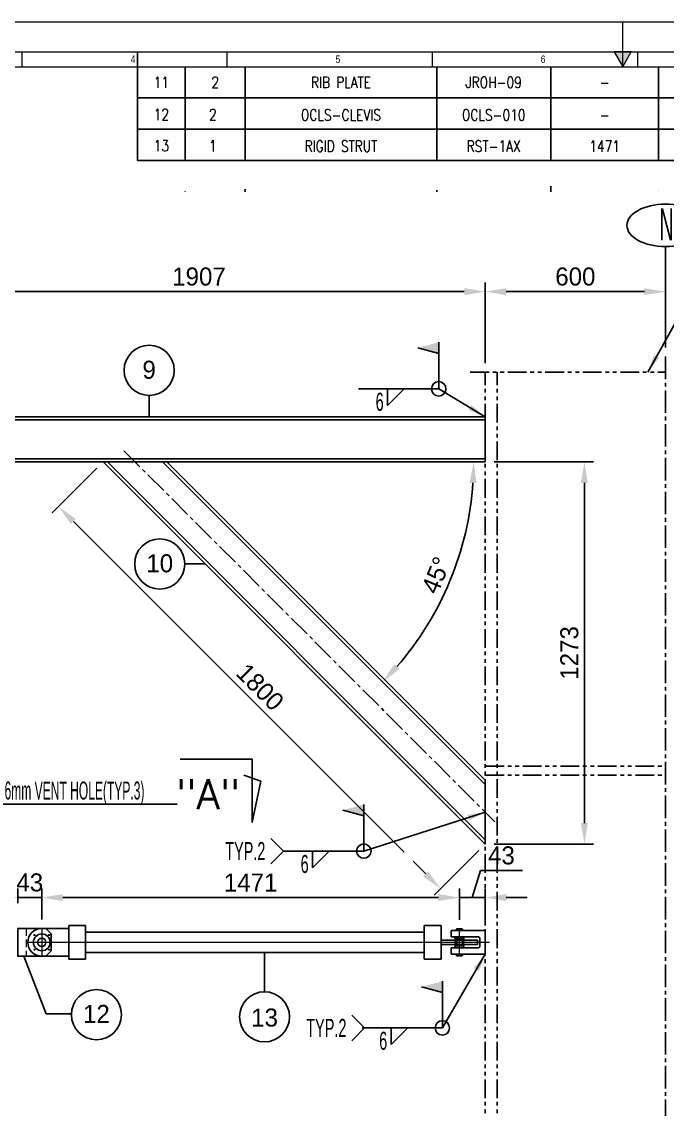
# Model space of a CAD drawing. Header units: millimetres. Extents: x 0 to 4222, y 0 to 2966.
# Drawn here: x 1099 to 2174, y 1155 to 2966 of the extents above; entities that cross this region are included whole.
import ezdxf
from ezdxf.enums import TextEntityAlignment as Align
from ezdxf.lldxf.tags import DXFTag

# ---------------------------------------------------------------- set-up
doc = ezdxf.new("R2010")
doc.units = ezdxf.units.MM
doc.header["$LTSCALE"] = 50
for name, pattern in [('CENTER2', [1.125, 0.75, -0.125, 0.125, -0.125]), ('HIDDEN', [0.375, 0.25, -0.125]), ('PHANTOM2', [1.25, 0.625, -0.125, 0.125, -0.125, 0.125, -0.125])]:
    doc.linetypes.add(name, pattern=pattern)
for name, color, linetype, lineweight in [('01.LAYER', 7, 'Continuous', 20), ('05.CENTER', 1, 'CENTER', 15), ('08.HIDDEN', 4, 'HIDDEN', 13), ('4', 4, 'Continuous', 9), ('G-ANNO-BRDR', 3, 'Continuous', 0), ('G-ANNO-TTLB', 7, 'Continuous', 0)]:
    doc.layers.add(name, color=color, linetype=linetype, lineweight=lineweight)
for name, color, linetype in [('1. continuous', 3, 'Continuous'), ('3. phantom', 6, 'PHANTOM2'), ('5. text', 2, 'Continuous'), ('7. center', 1, 'CENTER2'), ('dimension', 7, 'Continuous'), ('text', 2, 'Continuous'), ('TITLE', 9, 'Continuous'), ('Title Block', 7, 'Continuous')]:
    doc.layers.add(name, color=color, linetype=linetype)
doc.styles.add('ROMANS', font='romans.shx', dxfattribs={"width": 0.8, "bigfont": 'whgtxt.shx'})
doc.styles.add('Style-Arial', font='ARIAL.TTF')
tags = doc.linetypes.add('CENTER', pattern=[2, 1.25, -0.25, 0.25, -0.25]).pattern_tags.tags
tags[10:11] = [DXFTag(74, 4), DXFTag(75, 0), DXFTag(340, '0'), DXFTag(46, 1.0), DXFTag(50, 0.0), DXFTag(44, 0.0), DXFTag(45, 0.0)]
tags[8:9] = [DXFTag(74, 4), DXFTag(75, 0), DXFTag(340, '0'), DXFTag(46, 1.0), DXFTag(50, 0.0), DXFTag(44, 0.0), DXFTag(45, 0.0)]
tags[6:7] = [DXFTag(74, 4), DXFTag(75, 0), DXFTag(340, '0'), DXFTag(46, 1.0), DXFTag(50, 0.0), DXFTag(44, 0.0), DXFTag(45, 0.0)]
tags[4:5] = [DXFTag(74, 4), DXFTag(75, 0), DXFTag(340, '0'), DXFTag(46, 1.0), DXFTag(50, 0.0), DXFTag(44, 0.0), DXFTag(45, 0.0)]
doc.dimstyles.new('ISO-25', dxfattribs={"dimscale": 10, "dimtxt": 3, "dimasz": 3, "dimexe": 1.5, "dimexo": 1.5, "dimgap": 1, "dimtad": 1, "dimdec": 0, "dimrnd": 0.5, "dimtxsty": 'Standard', "dimcen": 2.5, "dimclrd": 4, "dimclre": 4, "dimclrt": 2, "dimadec": 0, "dimazin": 0, "dimtfac": 1, "dimtdec": 0, "dimtmove": 0, "dimatfit": 3, "dimfxl": 1, "dimarcsym": 0})
doc.dimstyles.get("Standard").update_dxf_attribs({"dimtxt": 0.18, "dimasz": 0.18, "dimexe": 0.18, "dimexo": 0.0625, "dimgap": 0.09, "dimtad": 0, "dimtih": 1, "dimtoh": 1, "dimdec": 4, "dimzin": 0, "dimdsep": 46, "dimtxsty": 'Standard', "dimcen": 0.09, "dimadec": 0, "dimazin": 0, "dimtfac": 1, "dimtdec": 4, "dimtofl": 0, "dimtmove": 0, "dimatfit": 3, "dimfxl": 1, "dimtolj": 1, "dimtzin": 0, "dimarcsym": 0})

# ---------------------------------------------------------------- blocks, each defined once
blk = doc.blocks.new('*D19')
at = {"color": 4, "lineweight": -2}
for p, q in [((1871.2, 2397.9), (1871.2, 2532)), ((952.7, 2517), (1836.2, 2517))]:
    blk.add_line(p, q, dxfattribs=at)
at = {"color": 4}
for points in [[(952.7, 2522.8), (952.7, 2511.2), (917.7, 2517)], [(1836.2, 2522.8), (1836.2, 2511.2), (1871.2, 2517)]]:
    blk.add_solid(points, dxfattribs=at)
at = {"layer": 'Defpoints', "color": 0}
for p in [(917.7, 2517), (1871.2, 2517), (1871.2, 2382.9)]:
    blk.add_point(p, dxfattribs=at)
at = {"color": 2, "insert": (1394.4, 2542), "char_height": 30, "attachment_point": 5}
blk.add_mtext('1907', dxfattribs=at)
blk = doc.blocks.new('*D20')
at = {"color": 4, "lineweight": -2}
for p, q in [((2171.2, 2423.9), (2171.2, 2532)), ((1906.2, 2517), (2136.2, 2517))]:
    blk.add_line(p, q, dxfattribs=at)
at = {"color": 4}
for points in [[(1906.2, 2522.8), (1906.2, 2511.2), (1871.2, 2517)], [(2136.2, 2522.8), (2136.2, 2511.2), (2171.2, 2517)]]:
    blk.add_solid(points, dxfattribs=at)
at = {"layer": 'Defpoints', "color": 0}
for p in [(1871.2, 2517), (2171.2, 2517), (2171.2, 2408.9)]:
    blk.add_point(p, dxfattribs=at)
at = {"color": 2, "insert": (2021.2, 2542), "char_height": 30, "attachment_point": 5}
blk.add_mtext('600', dxfattribs=at)
blk = doc.blocks.new('*D21')
at = {"color": 4, "lineweight": -2}
for p, q in [((1886.2, 2233.4), (2051.3, 2233.4)), ((2036.3, 2198.4), (2036.3, 1632.1)), ((1886.2, 1597.1), (2051.3, 1597.1))]:
    blk.add_line(p, q, dxfattribs=at)
at = {"color": 4}
for points in [[(2030.5, 2198.4), (2042.1, 2198.4), (2036.3, 2233.4)], [(2030.5, 1632.1), (2042.1, 1632.1), (2036.3, 1597.1)]]:
    blk.add_solid(points, dxfattribs=at)
at = {"layer": 'Defpoints', "color": 0}
for p in [(1871.2, 2233.4), (1871.2, 1597.1), (2036.3, 1597.1)]:
    blk.add_point(p, dxfattribs=at)
at = {"color": 2, "insert": (2011.3, 1915.3), "char_height": 30, "attachment_point": 5, "rotation": 90}
blk.add_mtext('1273', dxfattribs=at)
blk = doc.blocks.new('*D22')
at = {"color": 4, "lineweight": -2}
blk.add_arc((1333.8, 2233.4), 518, 318.8718, 356.1282, dxfattribs=at)
at = {"color": 4}
for points in [[(1844.9, 2198.6), (1856.5, 2198.2), (1851.9, 2233.4)], [(1728.3, 1888.7), (1719.8, 1896.7), (1700.2, 1867.1)]]:
    blk.add_solid(points, dxfattribs=at)
at = {"layer": 'Defpoints', "color": 0}
for p in [(855.5, 2233.4), (1333.8, 2233.4), (1871.2, 2233.4), (1782.5, 1974.4), (1871.2, 1696.1)]:
    blk.add_point(p, dxfattribs=at)
at = {"color": 2, "insert": (1789.4, 2044.7), "char_height": 30, "attachment_point": 5, "rotation": 67.5}
blk.add_mtext('45°', dxfattribs=at)
blk = doc.blocks.new('*D27')
at = {"color": 4, "lineweight": -2}
for p, q in [((1092.7, 1498.4), (1092.7, 1523)), ((1132.6, 1471.6), (1132.6, 1523)), ((1057.7, 1508), (1022.7, 1508)), ((1092.7, 1508), (1132.6, 1508)), ((1167.6, 1508), (1202.6, 1508))]:
    blk.add_line(p, q, dxfattribs=at)
at = {"color": 4}
for points in [[(1057.7, 1513.8), (1057.7, 1502.1), (1092.7, 1508)], [(1167.6, 1513.8), (1167.6, 1502.1), (1132.6, 1508)]]:
    blk.add_solid(points, dxfattribs=at)
at = {"layer": 'Defpoints', "color": 0}
for p in [(1132.6, 1508), (1092.7, 1483.4), (1132.6, 1456.6)]:
    blk.add_point(p, dxfattribs=at)
at = {"color": 2, "insert": (1112.6, 1533), "char_height": 30, "attachment_point": 5}
blk.add_mtext('43', dxfattribs=at)
blk = doc.blocks.new('*D28')
at = {"color": 4, "lineweight": -2}
for p, q in [((1132.6, 1471.6), (1132.6, 1523)), ((1828.1, 1471.1), (1828.1, 1523)), ((1167.6, 1508), (1793.1, 1508))]:
    blk.add_line(p, q, dxfattribs=at)
at = {"color": 4}
for points in [[(1167.6, 1513.8), (1167.6, 1502.1), (1132.6, 1508)], [(1793.1, 1513.8), (1793.1, 1502.1), (1828.1, 1508)]]:
    blk.add_solid(points, dxfattribs=at)
at = {"layer": 'Defpoints', "color": 0}
for p in [(1828.1, 1508), (1132.6, 1456.6), (1828.1, 1456.1)]:
    blk.add_point(p, dxfattribs=at)
at = {"color": 2, "insert": (1480.4, 1533), "char_height": 30, "attachment_point": 5}
blk.add_mtext('1471', dxfattribs=at)
blk = doc.blocks.new('*D29')
at = {"color": 4, "lineweight": -2}
for p, q in [((1849.6, 1508), (1863.1, 1553)), ((1863.1, 1553), (1933.1, 1553)), ((1828.1, 1471.1), (1828.1, 1523)), ((1871.2, 1467.9), (1871.2, 1523)), ((1793.1, 1508), (1758.1, 1508)), ((1828.1, 1508), (1871.2, 1508)), ((1828.1, 1508), (1871.2, 1508)), ((1906.2, 1508), (1941.2, 1508))]:
    blk.add_line(p, q, dxfattribs=at)
at = {"color": 4}
for points in [[(1793.1, 1513.8), (1793.1, 1502.1), (1828.1, 1508)], [(1906.2, 1513.8), (1906.2, 1502.1), (1871.2, 1508)]]:
    blk.add_solid(points, dxfattribs=at)
at = {"layer": 'Defpoints', "color": 0}
for p in [(1871.2, 1508), (1828.1, 1456.1), (1871.2, 1452.9)]:
    blk.add_point(p, dxfattribs=at)
at = {"color": 2, "insert": (1898.1, 1578), "char_height": 30, "attachment_point": 5}
blk.add_mtext('43', dxfattribs=at)

msp = doc.modelspace()

# ---------------------------------------------------------------- linework, layer by layer
at = {"color": 4}
for p, q in [((2171.2, 2532), (2171.2, 2592)), ((2216.6, 2517), (2141.8, 2382.9)), ((1751.2, 1568.3), (1772, 1547.5))]:
    msp.add_line(p, q, dxfattribs=at)
for p, q in [((1311.4, 2344.2), (1311.4, 2308.4)), ((1370.6, 2063.5), (1404.8, 2063.5)), ((1503.6, 1351), (1503.6, 1416.3)), ((1102.5, 1410.2), (1139.7, 1314.4)), ((1139.7, 1314.4), (1182, 1314.4))]:
    msp.add_line(p, q)
at = {"color": 4, "transparency": 16777216}
for p, q in [((1224.2, 2222.8), (1149.8, 2148.4)), ((1185.2, 2134.3), (1736.1, 1583.3)), ((1860.6, 1586.5), (1786.2, 1512.1))]:
    msp.add_line(p, q, dxfattribs=at)
at = {"color": 4}
msp.add_solid([(2152.1, 2411.5), (2160.8, 2406.7), (2141.8, 2382.9)], dxfattribs=at)
at = {"color": 4, "transparency": 16777216}
for points in [[(1189.3, 2138.4), (1181.1, 2130.1), (1160.5, 2159)], [(1776.1, 1551.6), (1767.9, 1543.3), (1796.8, 1522.7)]]:
    msp.add_solid(points, dxfattribs=at)
at = {"layer": '01.LAYER'}
for centre, radius in [((1120.4, 1445.6), 0.928), ((1132.6, 1433.4), 6.96), ((1144.7, 1445.6), 0.928), ((1120.4, 1421.3), 0.928), ((1144.7, 1421.3), 0.928)]:
    msp.add_circle(centre, radius, dxfattribs=at)
at = {"layer": '05.CENTER'}
for p, q in [((1132.6, 1456.6), (1132.6, 1410.2)), ((1828.2, 1410.9), (1828.2, 1455.9)), ((1878.4, 1433.4), (1109.4, 1433.4)), ((1121.1, 1444.9), (1119.8, 1446.2)), ((1119.8, 1444.9), (1121.1, 1446.2)), ((1139.5, 1433.4), (1125.6, 1433.4)), ((1144.1, 1444.9), (1145.4, 1446.2)), ((1145.4, 1444.9), (1144.1, 1446.2)), ((1828.2, 1427.1), (1828.2, 1439.7)), ((1121.1, 1421.9), (1119.8, 1420.6)), ((1119.8, 1421.9), (1121.1, 1420.6)), ((1144.1, 1421.9), (1145.4, 1420.6)), ((1145.4, 1421.9), (1144.1, 1420.6))]:
    msp.add_line(p, q, dxfattribs=at)
at = {"layer": '08.HIDDEN'}
for p, q in [((1106.6, 1456.6), (1106.6, 1410.2)), ((1823.7, 1438.2), (1823.7, 1428.6)), ((1832.7, 1438.2), (1832.7, 1428.6))]:
    msp.add_line(p, q, dxfattribs=at)
for start, end in [(151.3146, 208.6854), (331.3146, 28.6854)]:
    msp.add_arc((1828.2, 1433.4), 7.5, start, end, dxfattribs=at)
at = {"layer": '1. continuous'}
for p, q in [((855.5, 2308.4), (1871.2, 2308.4)), ((855.5, 2303.4), (1871.2, 2303.4)), ((1871.2, 2233.4), (1871.2, 2308.4)), ((855.5, 2238.4), (1871.2, 2238.4)), ((1871.2, 2233.4), (855.5, 2233.4)), ((1234.9, 2233.4), (1340.9, 2233.4)), ((1241.9, 2233.4), (1871.2, 1604.2)), ((1333.8, 2233.4), (1871.2, 1696.1)), ((1871.2, 1703.2), (1871.2, 1597.1)), ((1132.6, 1456.6), (1177.4, 1456.6)), ((1177.4, 1461.2), (1205.6, 1461.2)), ((1177.4, 1461.2), (1177.4, 1405.6)), ((1205.6, 1461.2), (1205.6, 1405.6)), ((1205.6, 1450.6), (1769.3, 1450.6)), ((1769.3, 1461.2), (1797.6, 1461.2)), ((1769.3, 1461.2), (1769.3, 1405.6)), ((1797.6, 1461.2), (1797.6, 1405.6)), ((1822.9, 1455), (1833.4, 1455)), ((1205.6, 1437), (1205.6, 1429.8)), ((1858, 1437), (1797.6, 1437)), ((1797.6, 1437), (1797.6, 1429.8)), ((1835.7, 1439.6), (1820.7, 1439.6)), ((1833.9, 1438.2), (1822.4, 1438.2)), ((1822.9, 1438.7), (1822.9, 1428.2)), ((1833.4, 1428.2), (1833.4, 1438.7)), ((1858, 1429.8), (1858, 1437)), ((1205.6, 1416.3), (1769.3, 1416.3)), ((1797.6, 1429.8), (1858, 1429.8)), ((1835.7, 1427.3), (1820.7, 1427.3)), ((1822.4, 1428.6), (1833.9, 1428.6)), ((1132.6, 1410.2), (1177.4, 1410.2)), ((1177.4, 1405.6), (1205.6, 1405.6)), ((1769.3, 1405.6), (1797.6, 1405.6)), ((1822.9, 1411.8), (1833.4, 1411.8))]:
    msp.add_line(p, q, dxfattribs=at)
for points in [[(1871.2, 1597.1), (1234.9, 2233.4)], [(1340.9, 2233.4), (1871.2, 1703.2)], [(1833.4, 1452.9), (1833.4, 1455), (1832.5, 1455.9), (1823.8, 1455.9), (1822.9, 1455), (1822.9, 1452.9)], [(1822.9, 1413.9), (1822.9, 1411.8), (1823.8, 1410.9), (1832.5, 1410.9), (1833.4, 1411.8), (1833.4, 1413.9)]]:
    msp.add_lwpolyline(points, dxfattribs=at)
for points in [[(1092.7, 1456.6), (1092.7, 1410.2), (1139.1, 1410.2), (1148.4, 1419.5), (1148.4, 1447.3), (1139.1, 1456.6)], [(1835.7, 1442.4), (1835.7, 1439.6), (1834.8, 1438.7), (1821.6, 1438.7), (1820.7, 1439.6), (1820.7, 1442.4)], [(1835.7, 1424.4), (1835.7, 1427.3), (1834.8, 1428.2), (1821.6, 1428.2), (1820.7, 1427.3), (1820.7, 1424.4)]]:
    msp.add_lwpolyline(points, close=True, dxfattribs=at)
msp.add_lwpolyline([(1859.8, 1424.4), (1814.4, 1424.4), (1814.4, 1413.9), (1871.2, 1413.9), (1871.2, 1452.9), (1814.4, 1452.9), (1814.4, 1442.4), (1859.8, 1442.4, -0.414214), (1862.2, 1440), (1862.2, 1426.8, -0.414214)], format="xyb", close=True, dxfattribs=at)
for radius in [13.9, 6.96]:
    msp.add_circle((1132.6, 1433.4), radius, dxfattribs=at)
for centre, radius, start, end in [((1132.6, 1433.4), 23.2, 90, 270), ((1828.2, 1433.4), 7.5, 140.2082, 151.3146), ((1828.2, 1433.4), 7.5, 28.6854, 39.7918), ((1828.2, 1433.4), 7.5, 208.6854, 219.7918), ((1828.2, 1433.4), 7.5, 320.2082, 331.3146)]:
    msp.add_arc(centre, radius, start, end, dxfattribs=at)
at = {"layer": '3. phantom'}
for p, q in [((1846.2, 2382.9), (2171.2, 2382.9)), ((1871.2, 986.4), (1871.2, 2382.9)), ((1891.2, 986.4), (1891.2, 2382.9)), ((1871.2, 1726.7), (2171.2, 1726.7)), ((1871.2, 1711.7), (2171.2, 1711.7))]:
    msp.add_line(p, q, dxfattribs=at)
at = {"layer": '5. text', "color": 4}
msp.add_lwpolyline([(1469.2, 1711.9), (1497.2, 1701.7), (1483.2, 1633.3), (1483.2, 1738.3), (1363.2, 1738.3)], dxfattribs=at)
at = {"layer": '5. text', "color": 7}
for centre in [(1311.4, 2385.9), (1329, 2063.5), (1223.6, 1313), (1503.6, 1309.3)]:
    msp.add_circle(centre, 41.7, dxfattribs=at)
at = {"layer": '7. center'}
for p, q in [((2171.2, 2408.9), (2171.2, 961.4)), ((1269.4, 2251.9), (1887.2, 1634.1))]:
    msp.add_line(p, q, dxfattribs=at)
at = {"layer": 'dimension', "color": 2}
for p, q in [((1793.7, 2432.7), (1793.7, 2355.1)), ((1793.7, 2414.1), (1758.9, 2423.4)), ((1793.7, 2355.1), (1659.9, 2355.1)), ((1708.6, 2355.1), (1708.6, 2327.5)), ((1736.1, 2355.1), (1708.6, 2327.5)), ((1668.9, 1644.3), (1634.1, 1653.6)), ((1668.9, 1662.9), (1668.9, 1585.3)), ((1535, 1585.3), (1513.8, 1606.5)), ((1535, 1585.3), (1513.8, 1564.1)), ((1668.9, 1585.3), (1535, 1585.3)), ((1583.7, 1585.3), (1583.7, 1557.7)), ((1611.3, 1585.3), (1583.7, 1557.7)), ((1799.7, 1349.8), (1764.9, 1359.2)), ((1799.7, 1368.5), (1799.7, 1290.8)), ((1670, 1290.8), (1648.7, 1312.1)), ((1670, 1290.8), (1648.7, 1269.6)), ((1799.7, 1290.8), (1665.9, 1290.8)), ((1714.5, 1290.8), (1714.5, 1263.3)), ((1742.1, 1290.8), (1714.5, 1263.3))]:
    msp.add_line(p, q, dxfattribs=at)
for centre in [(1793.7, 2355.1), (1668.9, 1585.3), (1799.7, 1290.8)]:
    msp.add_circle(centre, 12, dxfattribs=at)
for points in [[(1758.9, 2423.4), (1793.7, 2414.1), (1758.9, 2423.4), (1793.7, 2432.7)], [(1634.1, 1653.6), (1668.9, 1644.3), (1634.1, 1653.6), (1668.9, 1662.9)], [(1764.9, 1359.2), (1799.7, 1349.8), (1764.9, 1359.2), (1799.7, 1368.5)]]:
    msp.add_solid(points, dxfattribs=at)
at = {"layer": 'G-ANNO-BRDR', "color": 3, "lineweight": 13, "ltscale": 0.172512}
msp.add_line((0, 2966.5), (4200, 2966.5), dxfattribs=at)
at = {"layer": 'G-ANNO-TTLB', "color": 7, "lineweight": 13, "ltscale": 0.172512, "extrusion": (0, 0, -1)}
for p, q in [((2100, 2891.6), (2100, 2966.5)), ((1099.9, 2891.6), (1099.9, 2916.5)), ((1441.6, 2891.6), (1441.6, 2916.5)), ((1783.3, 2891.6), (1783.3, 2916.5)), ((2100, 2891.6), (2100, 2916.5)), ((2125, 2891.6), (2125, 2916.5))]:
    msp.add_line(p, q, dxfattribs=at)
at = {"layer": 'G-ANNO-TTLB', "color": 7, "lineweight": 13, "ltscale": 0.172512}
for p, q in [((74.9, 2916.5), (4175, 2916.5)), ((2085.6, 2916.5), (2100, 2891.6)), ((2114.4, 2916.5), (2085.6, 2916.5)), ((2100, 2891.6), (2114.4, 2916.5)), ((99.9, 2891.6), (4150.1, 2891.6))]:
    msp.add_line(p, q, dxfattribs=at)
at = {"layer": 'G-ANNO-TTLB', "color": 7, "lineweight": 13, "ltscale": 0.172512, "extrusion": (0, 0, -1)}
msp.add_solid([(-2085.6, 2916.5), (-2100, 2891.6), (-2114.4, 2916.5)], dxfattribs=at)
at = {"layer": 'TITLE', "extrusion": (0, 0, -1)}
msp.add_ellipse((2171.2, 2627.4), major_axis=(64.1, 0), ratio=0.55154, dxfattribs=at)
at = {"layer": 'Title Block', "color": 7}
for p, q in [((1292.1, 2735.3), (1292.1, 2916.5)), ((1371.5, 2891.6), (1371.5, 2735.3)), ((1471.4, 2891.6), (1471.4, 2735.3)), ((1790.3, 2891.6), (1790.3, 2735.3)), ((1980.1, 2891.6), (1980.1, 2735.3)), ((2159.8, 2891.6), (2159.8, 2735.3)), ((1292.1, 2839.5), (2721.1, 2839.5)), ((1292.1, 2787.4), (2721.1, 2787.4)), ((1292.1, 2735.3), (2721.1, 2735.3)), ((1371.5, 2683.6), (1371.5, 2683.3)), ((1471.4, 2687.7), (1471.4, 2683.3)), ((1790.3, 2686), (1790.3, 2683.3)), ((1980.1, 2692.4), (1980.1, 2683.3)), ((2159.8, 2683.3), (2159.8, 2683.3))]:
    msp.add_line(p, q, dxfattribs=at)

# ---------------------------------------------------------------- texts
at = {"color": 2, "transparency": 16777216, "insert": (1496.3, 1858.5), "char_height": 30, "attachment_point": 5, "rotation": 315}
msp.add_mtext('1800', dxfattribs=at)
at = {"layer": '4', "color": 7, "style": 'Style-Arial', "width": 0.8}
for s, p in [('4', (1280.6, 2897.8)), ('5', (1621.9, 2897.8)), ('6', (1963.6, 2897.8))]:
    msp.add_text(s, height=12.5, dxfattribs=at).set_placement(p)
at = {"layer": '5. text', "color": 2, "width": 0.5}
msp.add_text('6mm VENT HOLE(TYP.3)', height=30, dxfattribs=at).set_placement((1070.6, 1671.2))
at = {"layer": '5. text', "style": 'ROMANS'}
msp.add_text('"A"', height=50, dxfattribs=at).set_placement((1356.3, 1655.3))
at = {"layer": 'dimension', "color": 4, "width": 0.6}
for p in [(1695.3, 2318.7), (1570.4, 1548.9), (1701.2, 1254.5)]:
    msp.add_text('6', height=30, dxfattribs=at).set_placement(p, align=Align.CENTER)
for p in [(1438.1, 1570.4), (1573.1, 1276)]:
    msp.add_text('TYP.2', height=30, dxfattribs=at).set_placement(p)
at = {"layer": 'text', "style": 'ROMANS', "width": 0.8}
for s, p in [('11', (1331.8, 2865.5)), ('2', (1421.4, 2865.5)), ('RIB PLATE', (1630.8, 2865.5)), ('JROH-09', (1885.2, 2865.5)), ('-', (2070, 2865.5)), ('12', (1331.8, 2812.1)), ('2', (1417.5, 2811.8)), ('OCLS-CLEVIS', (1630.8, 2811.2)), ('OCLS-010', (1885.2, 2811.2)), ('-', (2070, 2811.2)), ('13', (1331.8, 2760)), ('1', (1417.5, 2759.8)), ('RIGID STRUT', (1630.8, 2759.2)), ('RST-1AX', (1885.2, 2759.2)), ('1471', (2070, 2759.2))]:
    msp.add_text(s, height=18.6, dxfattribs=at).set_placement(p, align=Align.MIDDLE_CENTER)
at = {"layer": 'text', "width": 0.45}
msp.add_text('N', height=53.1, dxfattribs=at).set_placement((2173, 2602.4), align=Align.CENTER)
at = {"layer": 'text', "color": 2}
for s, p in [('9', (1311.4, 2372)), ('10', (1329, 2049.6)), ('12', (1223.6, 1299.2))]:
    msp.add_text(s, height=30, dxfattribs=at).set_placement(p, align=Align.CENTER)
msp.add_text('13', height=30, rotation=359.9982, dxfattribs=at).set_placement((1503.6, 1293.2), align=Align.CENTER)

# ---------------------------------------------------------------- dimensions: what is measured, and where the dimension line sits
for base, p1, p2, text, override, picture, middle in [((1871.2, 2517), (917.7, 2517), (1871.2, 2382.9), '1907', {"dimscale": 10, "dimtxt": 3, "dimasz": 3.5, "dimexe": 1.5, "dimexo": 1.5, "dimgap": 1, "dimtad": 1, "dimtih": 0, "dimtoh": 0, "dimdec": 0, "dimrnd": 0.5, "dimzin": 8, "dimdsep": 44, "dimcen": 2.5, "dimclrd": 4, "dimclre": 4, "dimclrt": 2, "dimtdec": 0, "dimtofl": 1, "dimtolj": 0, "dimtzin": 8, "dimarcsym": 1}, '*D19', (1394.4, 2542)), ((2171.2, 2517), (1871.2, 2517), (2171.2, 2408.9), '600', {"dimscale": 10, "dimtxt": 3, "dimasz": 3.5, "dimexe": 1.5, "dimexo": 1.5, "dimgap": 1, "dimtad": 1, "dimtih": 0, "dimtoh": 0, "dimdec": 0, "dimrnd": 0.5, "dimzin": 8, "dimdsep": 44, "dimcen": 2.5, "dimclrd": 4, "dimclre": 4, "dimclrt": 2, "dimtdec": 0, "dimtofl": 1, "dimtolj": 0, "dimtzin": 8, "dimarcsym": 1}, '*D20', (2021.2, 2542)), ((1828.1, 1508), (1132.6, 1456.6), (1828.1, 1456.1), '1471', {"dimscale": 10, "dimtxt": 3, "dimasz": 3.5, "dimexe": 1.5, "dimexo": 1.5, "dimgap": 1, "dimtad": 1, "dimtih": 0, "dimtoh": 0, "dimdec": 0, "dimrnd": 0.5, "dimzin": 8, "dimdsep": 44, "dimcen": 2.5, "dimclrd": 4, "dimclre": 4, "dimclrt": 2, "dimtdec": 0, "dimtofl": 1, "dimtmove": 1, "dimtolj": 0, "dimtzin": 8, "dimarcsym": 1}, '*D28', (1480.4, 1533))]:
    dim = msp.add_linear_dim(base=base, p1=p1, p2=p2, text=text, dimstyle='Standard', override=override)
    dim.commit()
    dim.dimension.update_dxf_attribs({"geometry": picture, "text_midpoint": middle})
dim = msp.add_angular_dim_2l(base=(1782.5, 1974.4), line1=((1333.8, 2233.4), (1871.2, 1696.1)), line2=((1871.2, 2233.4), (855.5, 2233.4)), dimstyle='Standard', override={"dimscale": 10, "dimtxt": 3, "dimasz": 3.5, "dimexe": 1.5, "dimexo": 1.5, "dimgap": 1, "dimtad": 1, "dimtih": 0, "dimtoh": 0, "dimdec": 0, "dimrnd": 0.5, "dimzin": 8, "dimdsep": 44, "dimcen": 2.5, "dimclrd": 4, "dimclre": 4, "dimclrt": 2, "dimtdec": 0, "dimtofl": 1, "dimtolj": 0, "dimtzin": 8, "dimarcsym": 1})
dim.commit()
dim.dimension.update_dxf_attribs({"geometry": '*D22', "text_midpoint": (1789.4, 2044.7)})
dim = msp.add_linear_dim(base=(2036.3, 1597.1), p1=(1871.2, 2233.4), p2=(1871.2, 1597.1), angle=90, text='1273', dimstyle='Standard', override={"dimscale": 10, "dimtxt": 3, "dimasz": 3.5, "dimexe": 1.5, "dimexo": 1.5, "dimgap": 1, "dimtad": 1, "dimtih": 0, "dimtoh": 0, "dimdec": 0, "dimrnd": 0.5, "dimzin": 8, "dimdsep": 44, "dimcen": 2.5, "dimclrd": 4, "dimclre": 4, "dimclrt": 2, "dimtdec": 0, "dimtofl": 1, "dimtolj": 0, "dimtzin": 8, "dimarcsym": 1})
dim.commit()
dim.dimension.update_dxf_attribs({"geometry": '*D21', "text_midpoint": (2011.3, 1915.3)})
dim = msp.add_linear_dim(base=(1871.2, 1508), p1=(1828.1, 1456.1), p2=(1871.2, 1452.9), dimstyle='Standard', override={"dimscale": 10, "dimtxt": 3, "dimasz": 3.5, "dimexe": 1.5, "dimexo": 1.5, "dimgap": 1, "dimtad": 1, "dimtih": 0, "dimtoh": 0, "dimdec": 0, "dimrnd": 0.5, "dimzin": 8, "dimdsep": 44, "dimcen": 2.5, "dimclrd": 4, "dimclre": 4, "dimclrt": 2, "dimtdec": 0, "dimtofl": 1, "dimtmove": 1, "dimtolj": 0, "dimtzin": 8, "dimarcsym": 1})
dim.commit()
dim.dimension.update_dxf_attribs({"geometry": '*D29', "text_midpoint": (1873.1, 1578)})
dim = msp.add_linear_dim(base=(1132.6, 1508), p1=(1092.7, 1483.4), p2=(1132.6, 1456.6), text='43', dimstyle='Standard', override={"dimscale": 10, "dimtxt": 3, "dimasz": 3.5, "dimexe": 1.5, "dimexo": 1.5, "dimgap": 1, "dimtad": 1, "dimtih": 0, "dimtoh": 0, "dimdec": 0, "dimrnd": 0.5, "dimzin": 8, "dimdsep": 44, "dimcen": 2.5, "dimclrd": 4, "dimclre": 4, "dimclrt": 2, "dimtdec": 0, "dimtofl": 1, "dimtolj": 0, "dimtzin": 8, "dimarcsym": 1})
dim.commit()
dim.dimension.update_dxf_attribs({"geometry": '*D27', "text_midpoint": (1112.6, 1508), "dimtype": 160})

# ---------------------------------------------------------------- leaders
at = {"layer": '5. text'}
for points, override in [([(1871.2, 2308.4), (1793.7, 2355.1)], {"dimgap": 1, "dimtad": 0, "dimclrd": 2}), ([(920.2, 1596.8), (1053.4, 1663.5), (1358.2, 1663.5)], {"dimgap": 1, "dimtad": 0}), ([(1871.2, 1650.1), (1668.9, 1585.3)], {"dimgap": 1, "dimtad": 0, "dimclrd": 2}), ([(1871.2, 1413.9), (1799.7, 1290.8)], {"dimgap": 1, "dimtad": 0, "dimclrd": 2})]:
    msp.add_leader(points, dimstyle='ISO-25', override=override, dxfattribs=at)

doc.saveas('drawing.dxf')
